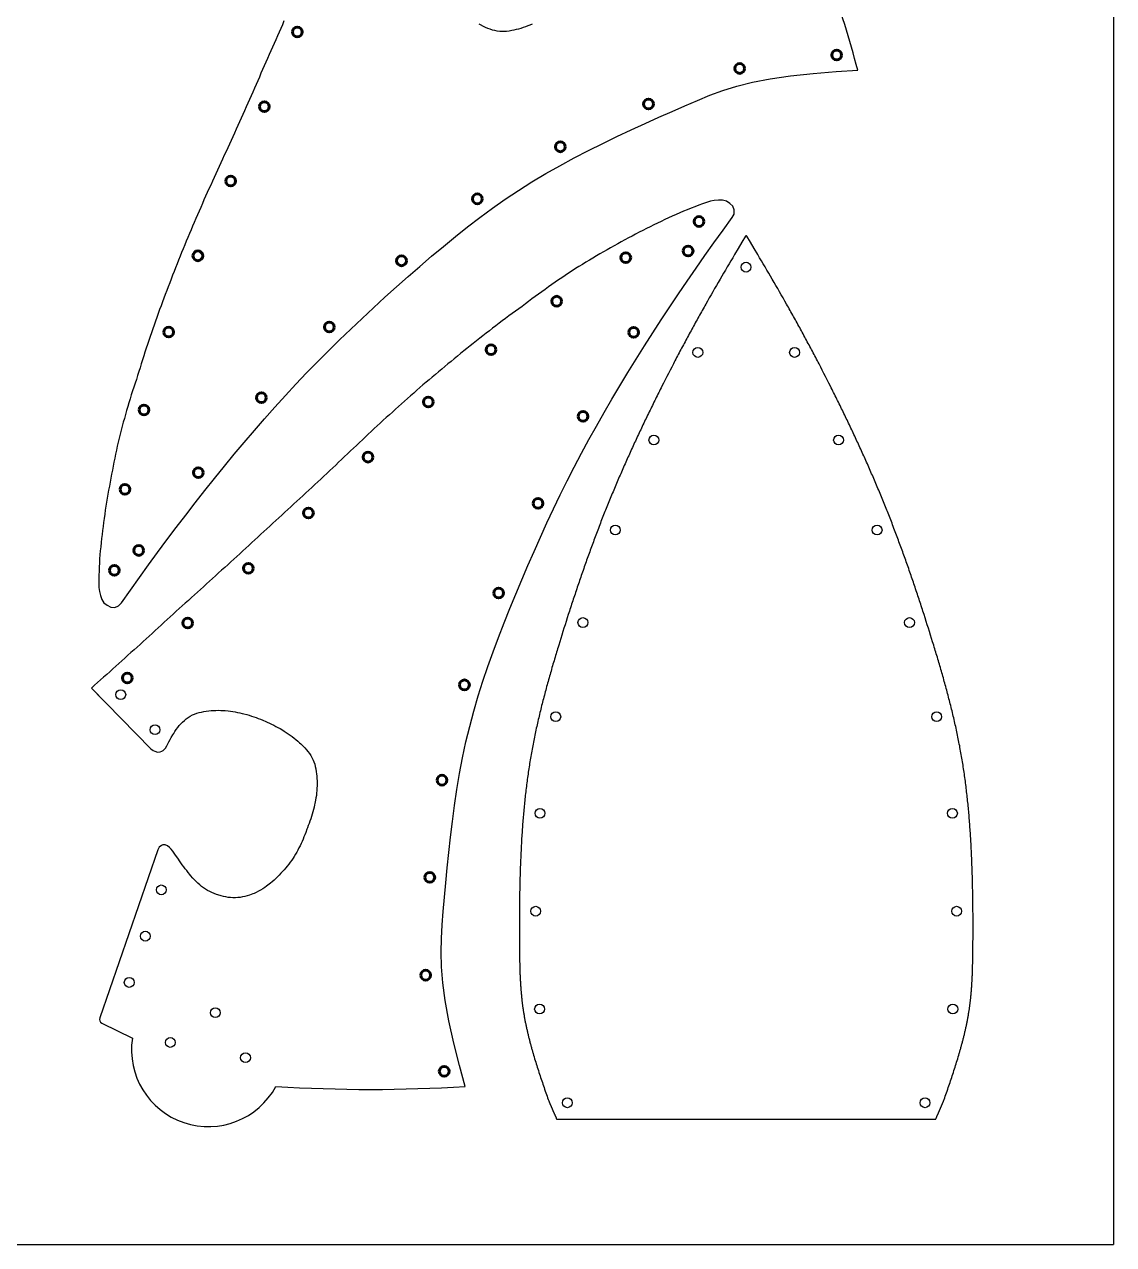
# Model space of a CAD drawing. Header units: millimetres. Extents: x -13 to 1300, y 0 to 900.
# Drawn here: x 966.6 to 1300, y 0 to 373.5 of the extents above; entities that cross this region are included whole.
import ezdxf

# ---------------------------------------------------------------- set-up
doc = ezdxf.new("R2010")
doc.units = ezdxf.units.MM
doc.header["$MEASUREMENT"] = 0
doc.layers.add('Asphalt line', color=7, linetype='Continuous', lineweight=60)

# ---------------------------------------------------------------- blocks, each defined once
blk = doc.blocks.new('*U132')
at = {"layer": 'Asphalt line'}
blk.add_circle((0, 0), 1.5, dxfattribs=at)
blk = doc.blocks.new('*U134')
at = {"color": 0, "linetype": 'ByBlock', "lineweight": -2, "transparency": 16777216}
for p, rotation in [((18152.59, 16266.89), 125.0890754685372), ((18169.27, 16241.97), 122.4878010104123), ((18184.74, 16216.27), 119.3926457649304), ((18198.52, 16189.62), 115.3225944649334), ((18210.6, 16162.17), 112.3515465901946), ((18221.05, 16134.06), 107.4632557853854), ((18227.95, 16104.89), 99.52896095275729), ((18231.66, 16075.12), 95.27111535672375), ((18232.93, 16045.19), 85.59557755168287), ((18227.25, 16015.77), 75.27021403216519)]:
    blk.add_blockref('*U132', p, dxfattribs=dict(at, rotation=rotation))
blk = doc.blocks.new('*U135')
at = {"layer": 'Asphalt line'}
blk.add_circle((0, 0), 1.5, dxfattribs=at)
blk = doc.blocks.new('*U136')
at = {"color": 0, "linetype": 'ByBlock', "lineweight": -2, "transparency": 16777216}
for p, rotation in [((18152.59, 16266.89), 125.0890754685372), ((18169.27, 16241.97), 122.4878010104123), ((18184.74, 16216.27), 119.3926457649304), ((18198.52, 16189.62), 115.3225944649334), ((18210.6, 16162.17), 112.3515465901946), ((18221.05, 16134.06), 107.4632557853854), ((18227.95, 16104.89), 99.52896095275729), ((18231.66, 16075.12), 95.27111535672375), ((18232.93, 16045.19), 85.59557755168287), ((18227.25, 16015.77), 75.27021403216519)]:
    blk.add_blockref('*U135', p, dxfattribs=dict(at, rotation=rotation))
blk = doc.blocks.new('*U137')
at = {"layer": 'Asphalt line'}
blk.add_circle((10.01, -0.04), 1.5, dxfattribs=at)
blk = doc.blocks.new('*U138')
at = {"color": 0, "linetype": 'ByBlock', "lineweight": -2, "transparency": 16777216}
for p, rotation in [((18034.35, 16271.62), 25.65217659038145), ((18012.34, 16259.78), 30.74563605227971), ((17991.77, 16245.59), 36.53078466352862), ((17971.98, 16230.33), 39.4520793077395), ((17953.04, 16214.01), 41.98599230359968), ((17934.78, 16196.94), 43.37548425488295), ((17916.44, 16179.95), 42.52346272460711), ((17898.01, 16163.06), 42.27126068787618), ((17879.49, 16146.26), 42.45308691379032), ((17860.94, 16129.51), 42.04676851832901)]:
    blk.add_blockref('*U137', p, dxfattribs=dict(at, rotation=rotation))
blk = doc.blocks.new('*U139')
at = {"layer": 'Asphalt line'}
blk.add_circle((10.01, -0.04), 1.5, dxfattribs=at)
blk = doc.blocks.new('*U140')
at = {"color": 0, "linetype": 'ByBlock', "lineweight": -2, "transparency": 16777216}
for p, rotation in [((18034.35, 16271.62), 25.65217659038145), ((18012.34, 16259.78), 30.74563605227971), ((17991.77, 16245.59), 36.53078466352862), ((17971.98, 16230.33), 39.4520793077395), ((17953.04, 16214.01), 41.98599230359968), ((17934.78, 16196.94), 43.37548425488295), ((17916.44, 16179.95), 42.52346272460711), ((17898.01, 16163.06), 42.27126068787618), ((17879.49, 16146.26), 42.45308691379032), ((17860.94, 16129.51), 42.04676851832901)]:
    blk.add_blockref('*U139', p, dxfattribs=dict(at, rotation=rotation))

msp = doc.modelspace()

# ---------------------------------------------------------------- linework, layer by layer
for p, q in [((1300, 900), (1300, 0)), ((987.17, 170.38), (990.67, 166.8)), ((1129.53, 38.41), (1135.03, 38.41)), ((0, 0), (1300, 0))]:
    msp.add_line(p, q)
for points in [[(1046.08, 374.59), (1045.58, 373.44), (1045.08, 372.3), (1044.57, 371.15), (1044.07, 370.01), (1043.57, 368.87), (1043.06, 367.72), (1042.56, 366.58), (1042.06, 365.43), (1041.55, 364.29), (1041.05, 363.15), (1040.55, 362), (1040.04, 360.86), (1039.54, 359.71), (1039.04, 358.57), (1038.54, 357.43), (1038.03, 356.28), (1037.53, 355.14), (1037.03, 353.99), (1036.53, 352.85), (1036.02, 351.7), (1035.52, 350.56), (1035.01, 349.42), (1034.51, 348.27), (1034, 347.13), (1033.5, 345.99), (1032.99, 344.85), (1032.48, 343.71), (1031.97, 342.56), (1031.45, 341.43), (1030.94, 340.29), (1030.42, 339.15), (1029.9, 338.01), (1029.39, 336.87), (1028.87, 335.74), (1028.34, 334.6), (1027.82, 333.47), (1027.3, 332.33), (1026.78, 331.19), (1026.26, 330.06), (1025.73, 328.92), (1025.21, 327.79), (1024.69, 326.65), (1024.17, 325.52), (1023.65, 324.38), (1023.13, 323.24), (1022.62, 322.1), (1022.11, 320.96), (1021.6, 319.82), (1021.1, 318.67), (1020.6, 317.53), (1020.1, 316.38), (1019.61, 315.23), (1019.11, 314.09), (1018.62, 312.94), (1018.13, 311.79), (1017.64, 310.64), (1017.15, 309.49), (1016.67, 308.34), (1016.18, 307.18), (1015.7, 306.03), (1015.22, 304.88), (1014.75, 303.72), (1014.28, 302.56), (1013.82, 301.4), (1013.36, 300.24), (1012.9, 299.07), (1012.45, 297.91), (1012, 296.74), (1011.55, 295.58), (1011.1, 294.41), (1010.65, 293.24), (1010.21, 292.08), (1009.76, 290.91), (1009.32, 289.74), (1008.89, 288.57), (1008.46, 287.39), (1008.03, 286.22), (1007.61, 285.04), (1007.19, 283.86), (1006.77, 282.69), (1006.36, 281.51), (1005.95, 280.33), (1005.54, 279.14), (1005.13, 277.96), (1004.72, 276.78), (1004.32, 275.6), (1003.92, 274.41), (1003.53, 273.23), (1003.14, 272.04), (1002.77, 270.85), (1002.4, 269.65), (1002.04, 268.46), (1001.67, 267.26), (1001.29, 266.07), (1000.9, 264.88), (1000.5, 263.7), (1000.11, 262.51), (999.73, 261.32), (999.35, 260.13), (998.98, 258.94), (998.62, 257.74), (998.27, 256.54), (997.92, 255.34), (997.58, 254.14), (997.24, 252.93), (996.9, 251.73), (996.57, 250.52), (996.25, 249.32), (995.94, 248.11), (995.63, 246.89), (995.34, 245.68), (995.06, 244.46), (994.79, 243.24), (994.53, 242.02), (994.27, 240.8), (994.02, 239.57), (993.78, 238.34), (993.55, 237.12), (993.32, 235.89), (993.09, 234.66), (992.86, 233.43), (992.64, 232.2), (992.41, 230.97), (992.19, 229.74), (991.98, 228.51), (991.77, 227.28), (991.57, 226.04), (991.38, 224.81), (991.21, 223.57), (991.04, 222.33), (990.88, 221.09), (990.71, 219.85), (990.56, 218.61), (990.4, 217.37), (990.26, 216.13), (990.11, 214.89), (989.98, 213.64), (989.86, 212.4), (989.76, 211.16), (989.66, 209.91), (989.58, 208.67), (989.52, 207.42), (989.47, 206.17), (989.43, 204.92), (989.41, 203.67), (989.4, 202.41), (989.43, 201.16), (989.58, 199.92), (989.88, 198.72), (990.29, 197.51), (990.94, 196.46), (991.94, 195.72), (993.07, 195.13), (994.29, 195.08), (995.48, 195.54), (996.32, 196.44), (999.06, 200.33), (1001.82, 204.21), (1004.6, 208.08), (1007.41, 211.92), (1010.24, 215.75), (1013.11, 219.55), (1016, 223.34), (1018.92, 227.1), (1021.86, 230.84), (1024.83, 234.56), (1027.84, 238.26), (1030.87, 241.93), (1033.93, 245.59), (1037.02, 249.21), (1040.14, 252.8), (1043.3, 256.37), (1046.5, 259.9), (1049.73, 263.39), (1053.01, 266.84), (1056.33, 270.25), (1059.69, 273.62), (1063.08, 276.96), (1066.52, 280.27), (1069.98, 283.54), (1073.47, 286.79), (1076.99, 290), (1080.54, 293.18), (1084.1, 296.34), (1087.67, 299.46), (1091.27, 302.55), (1094.88, 305.6), (1098.54, 308.6), (1102.24, 311.56), (1106.01, 314.45), (1109.86, 317.28), (1113.79, 320.05), (1117.83, 322.73), (1121.97, 325.33), (1126.21, 327.86), (1130.51, 330.29), (1134.87, 332.65), (1139.25, 334.93), (1143.63, 337.13), (1148, 339.24), (1152.33, 341.28), (1156.6, 343.24), (1160.78, 345.12), (1164.86, 346.92), (1168.82, 348.64), (1172.65, 350.29), (1176.46, 351.85), (1180.43, 353.3), (1184.72, 354.64), (1189.48, 355.85), (1194.89, 356.91), (1201.09, 357.82), (1208.04, 358.56), (1215.14, 359.14), (1221.71, 359.57, 0.031706), (1203.02, 414.41)], [(1043.62, 48.43, 0.031706), (1101.55, 48.43), (1099.84, 54.79), (1098.1, 61.69), (1096.56, 68.51), (1095.42, 74.68), (1094.68, 80.14), (1094.29, 85.03), (1094.18, 89.52), (1094.27, 93.75), (1094.51, 97.87), (1094.84, 102.02), (1095.2, 106.32), (1095.58, 110.76), (1096.01, 115.33), (1096.49, 120), (1097.02, 124.76), (1097.62, 129.57), (1098.28, 134.43), (1099.02, 139.31), (1099.85, 144.2), (1100.77, 149.06), (1101.79, 153.88), (1102.92, 158.64), (1104.16, 163.33), (1105.5, 167.95), (1106.95, 172.5), (1108.47, 177), (1110.07, 181.46), (1111.74, 185.89), (1113.46, 190.3), (1115.22, 194.69), (1117.02, 199.09), (1118.86, 203.47), (1120.73, 207.85), (1122.64, 212.22), (1124.58, 216.57), (1126.57, 220.91), (1128.59, 225.22), (1130.65, 229.51), (1132.76, 233.78), (1134.92, 238.02), (1137.13, 242.24), (1139.39, 246.43), (1141.7, 250.59), (1144.05, 254.73), (1146.45, 258.85), (1148.88, 262.94), (1151.35, 267.02), (1153.85, 271.07), (1156.38, 275.1), (1158.95, 279.12), (1161.54, 283.11), (1164.16, 287.09), (1166.81, 291.05), (1169.49, 294.98), (1172.19, 298.9), (1174.93, 302.8), (1177.69, 306.68), (1180.47, 310.54), (1183.27, 314.39), (1183.86, 315.48), (1183.9, 316.75), (1183.47, 317.89), (1182.55, 318.77), (1181.51, 319.48), (1180.31, 319.75), (1179.04, 319.75), (1177.8, 319.65), (1176.58, 319.39), (1175.39, 319.01), (1174.2, 318.6), (1173.02, 318.17), (1171.85, 317.73), (1170.68, 317.28), (1169.53, 316.82), (1168.37, 316.35), (1167.22, 315.86), (1166.08, 315.35), (1164.94, 314.84), (1163.81, 314.31), (1162.68, 313.78), (1161.55, 313.24), (1160.42, 312.69), (1159.3, 312.15), (1158.18, 311.59), (1157.06, 311.04), (1155.94, 310.48), (1154.83, 309.91), (1153.72, 309.34), (1152.62, 308.75), (1151.52, 308.16), (1150.42, 307.56), (1149.33, 306.95), (1148.23, 306.34), (1147.14, 305.73), (1146.05, 305.12), (1144.96, 304.51), (1143.88, 303.9), (1142.79, 303.28), (1141.71, 302.65), (1140.63, 302.02), (1139.55, 301.39), (1138.48, 300.75), (1137.41, 300.09), (1136.35, 299.44), (1135.29, 298.77), (1134.24, 298.09), (1133.2, 297.4), (1132.16, 296.71), (1131.12, 296.01), (1130.09, 295.3), (1129.06, 294.59), (1128.04, 293.88), (1127.01, 293.16), (1125.99, 292.44), (1124.97, 291.71), (1123.96, 290.98), (1122.95, 290.24), (1121.95, 289.49), (1120.96, 288.74), (1119.96, 287.98), (1118.96, 287.23), (1117.96, 286.49), (1116.95, 285.75), (1115.93, 285.02), (1114.92, 284.29), (1113.91, 283.55), (1112.91, 282.8), (1111.92, 282.05), (1110.92, 281.29), (1109.93, 280.52), (1108.95, 279.76), (1107.96, 278.99), (1106.97, 278.22), (1105.99, 277.45), (1105.01, 276.68), (1104.02, 275.91), (1103.04, 275.13), (1102.07, 274.35), (1101.09, 273.57), (1100.12, 272.78), (1099.15, 271.99), (1098.19, 271.2), (1097.23, 270.4), (1096.26, 269.6), (1095.3, 268.8), (1094.35, 268), (1093.39, 267.2), (1092.43, 266.4), (1091.47, 265.59), (1090.52, 264.78), (1089.56, 263.98), (1088.62, 263.16), (1087.67, 262.35), (1086.73, 261.53), (1085.79, 260.7), (1084.85, 259.87), (1083.92, 259.04), (1082.99, 258.21), (1082.05, 257.38), (1081.12, 256.54), (1080.19, 255.71), (1079.26, 254.87), (1078.34, 254.03), (1077.41, 253.2), (1076.48, 252.35), (1075.56, 251.51), (1074.64, 250.67), (1073.72, 249.82), (1072.81, 248.97), (1071.9, 248.11), (1070.99, 247.26), (1070.08, 246.4), (1069.17, 245.54), (1068.26, 244.68), (1067.35, 243.82), (1066.45, 242.96), (1065.54, 242.1), (1064.64, 241.24), (1063.73, 240.38), (1062.82, 239.52), (1061.92, 238.66), (1061.01, 237.8), (1060.1, 236.94), (1059.19, 236.08), (1058.28, 235.23), (1057.37, 234.37), (1056.45, 233.52), (1055.54, 232.67), (1054.62, 231.82), (1053.71, 230.97), (1052.79, 230.12), (1051.87, 229.27), (1050.95, 228.42), (1050.03, 227.58), (1049.11, 226.73), (1048.19, 225.89), (1047.27, 225.04), (1046.35, 224.2), (1045.43, 223.35), (1044.51, 222.51), (1043.58, 221.66), (1042.66, 220.82), (1041.74, 219.97), (1040.82, 219.13), (1039.9, 218.28), (1038.98, 217.44), (1038.06, 216.59), (1037.14, 215.75), (1036.22, 214.9), (1035.3, 214.06), (1034.38, 213.21), (1033.46, 212.36), (1032.54, 211.52), (1031.62, 210.68), (1030.69, 209.83), (1029.77, 208.99), (1028.85, 208.14), (1027.93, 207.3), (1027, 206.46), (1026.08, 205.61), (1025.16, 204.77), (1024.23, 203.93), (1023.31, 203.09), (1022.38, 202.25), (1021.46, 201.41), (1020.53, 200.57), (1019.6, 199.74), (1018.67, 198.9), (1017.75, 198.06), (1016.82, 197.22), (1015.89, 196.38), (1014.97, 195.55), (1014.04, 194.71), (1013.11, 193.87), (1012.19, 193.03), (1011.26, 192.19), (1010.34, 191.35), (1009.41, 190.51), (1008.49, 189.66), (1007.57, 188.82), (1006.64, 187.98), (1005.72, 187.13), (1004.8, 186.29), (1003.88, 185.45), (1002.95, 184.6), (1002.03, 183.76), (1001.11, 182.92), (1000.18, 182.08), (999.26, 181.24), (998.33, 180.4), (997.41, 179.56), (996.48, 178.72), (995.55, 177.88), (994.62, 177.05), (993.69, 176.22), (992.76, 175.38), (991.82, 174.55), (990.89, 173.72), (989.96, 172.89), (989.03, 172.05), (988.1, 171.22), (987.17, 170.38), (1005.32, 151.8), (1006.04, 151.26), (1006.56, 151.01), (1007.41, 150.8), (1008.22, 150.85), (1008.72, 151.01), (1009.15, 151.26), (1009.8, 151.99), (1010.23, 152.73), (1010.53, 153.3), (1010.88, 153.95), (1011.23, 154.6), (1011.58, 155.24), (1012.03, 156.01), (1012.32, 156.5), (1012.72, 157.12), (1013.13, 157.73), (1013.57, 158.32), (1014.04, 158.9), (1014.37, 159.28), (1015.05, 159.98), (1015.61, 160.48), (1016.18, 160.95), (1016.79, 161.38), (1017.42, 161.76), (1018.13, 162.13), (1018.74, 162.4), (1019.44, 162.65), (1020.14, 162.86), (1020.86, 163.03), (1021.59, 163.18), (1022.25, 163.28), (1023.06, 163.39), (1023.8, 163.46), (1024.53, 163.52), (1025.27, 163.55), (1026.01, 163.56), (1026.74, 163.55), (1027.48, 163.52), (1028.12, 163.48), (1028.95, 163.4), (1029.68, 163.31), (1030.41, 163.2), (1031.14, 163.08), (1031.86, 162.94), (1032.58, 162.79), (1033.3, 162.62), (1033.79, 162.49), (1034.73, 162.24), (1035.44, 162.03), (1036.14, 161.81), (1036.84, 161.58), (1037.54, 161.34), (1038.23, 161.09), (1038.92, 160.82), (1039.6, 160.54), (1040.57, 160.13), (1040.95, 159.96), (1041.62, 159.65), (1042.29, 159.33), (1042.95, 159), (1043.6, 158.66), (1044.25, 158.31), (1044.89, 157.95), (1045.71, 157.46), (1046.15, 157.18), (1046.77, 156.79), (1047.38, 156.37), (1047.98, 155.95), (1048.57, 155.51), (1049.15, 155.06), (1049.73, 154.6), (1050.29, 154.12), (1050.85, 153.63), (1051.21, 153.31), (1051.94, 152.6), (1052.46, 152.06), (1052.96, 151.51), (1053.43, 150.94), (1053.88, 150.34), (1054.28, 149.73), (1054.65, 149.09), (1055.02, 148.34), (1055.25, 147.76), (1055.48, 147.06), (1055.67, 146.35), (1055.82, 145.62), (1055.96, 144.75), (1056.04, 144.15), (1056.12, 143.41), (1056.17, 142.67), (1056.21, 141.93), (1056.22, 141.19), (1056.21, 140.45), (1056.18, 139.71), (1056.14, 138.97), (1056.07, 138.23), (1055.99, 137.5), (1055.88, 136.77), (1055.76, 136.04), (1055.57, 135.04), (1055.47, 134.59), (1055.3, 133.88), (1055.12, 133.16), (1054.92, 132.45), (1054.72, 131.75), (1054.5, 131.05), (1054.27, 130.35), (1054.03, 129.65), (1053.78, 128.95), (1053.53, 128.26), (1053.27, 127.56), (1053.12, 127.17), (1052.75, 126.18), (1052.47, 125.49), (1052.2, 124.8), (1051.91, 124.12), (1051.62, 123.44), (1051.32, 122.76), (1051.01, 122.09), (1050.68, 121.43), (1050.35, 120.78), (1050, 120.13), (1049.63, 119.49), (1049.25, 118.86), (1048.93, 118.35), (1048.44, 117.64), (1048.01, 117.04), (1047.56, 116.46), (1047.1, 115.88), (1046.63, 115.32), (1046.14, 114.76), (1045.65, 114.21), (1045.14, 113.67), (1044.63, 113.14), (1043.91, 112.42), (1043.58, 112.1), (1043.04, 111.59), (1042.5, 111.09), (1041.94, 110.61), (1041.19, 110.01), (1040.78, 109.7), (1040.18, 109.28), (1039.56, 108.88), (1038.92, 108.51), (1038.27, 108.15), (1037.61, 107.83), (1036.93, 107.52), (1036.54, 107.36), (1035.54, 107), (1034.84, 106.77), (1034.12, 106.58), (1033.39, 106.43), (1032.67, 106.31), (1031.93, 106.23), (1031.25, 106.19), (1030.46, 106.19), (1029.72, 106.23), (1028.99, 106.31), (1028.26, 106.43), (1027.53, 106.58), (1026.81, 106.77), (1025.88, 107.05), (1025.4, 107.21), (1024.7, 107.48), (1024.02, 107.77), (1023.36, 108.09), (1022.71, 108.44), (1022.08, 108.82), (1021.75, 109.03), (1020.88, 109.66), (1020.31, 110.13), (1019.75, 110.62), (1019.22, 111.13), (1018.7, 111.66), (1018.2, 112.2), (1017.52, 112.98), (1017.22, 113.32), (1016.75, 113.9), (1016.3, 114.48), (1015.85, 115.07), (1015.41, 115.66), (1014.97, 116.26), (1014.55, 116.86), (1014.13, 117.46), (1013.78, 117.97), (1013.32, 118.66), (1012.91, 119.26), (1012.48, 119.85), (1012.03, 120.44), (1011.51, 121.07), (1011.01, 121.59), (1010.42, 122.06), (1009.69, 122.35), (1009.02, 122.35), (1008.56, 122.21), (1007.87, 121.64), (1007.49, 120.89), (989.68, 69.4, 0.377866), (990.35, 67.78), (999.68, 63.17, 0.840766), (1043.62, 48.43)], [(1187.77, 308.73, 0.471642), (1187.33, 308.73), (1186.21, 306.84), (1185.1, 304.96), (1183.98, 303.07), (1183.43, 302.13), (1182.87, 301.18), (1182.32, 300.24), (1181.76, 299.29), (1181.21, 298.35), (1180.65, 297.4), (1180.1, 296.46), (1179.55, 295.51), (1179, 294.56), (1178.45, 293.61), (1177.9, 292.66), (1177.35, 291.71), (1176.81, 290.76), (1176.26, 289.81), (1175.72, 288.86), (1175.18, 287.91), (1174.91, 287.43), (1174.64, 286.95), (1174.37, 286.48), (1174.1, 286), (1173.84, 285.52), (1173.57, 285.04), (1173.3, 284.57), (1173.04, 284.09), (1172.77, 283.61), (1172.5, 283.13), (1172.24, 282.65), (1171.97, 282.17), (1171.71, 281.69), (1171.45, 281.21), (1171.18, 280.73), (1170.92, 280.25), (1170.66, 279.77), (1170.4, 279.29), (1170.13, 278.81), (1169.87, 278.32), (1169.61, 277.84), (1169.35, 277.36), (1169.09, 276.88), (1168.84, 276.39), (1168.58, 275.91), (1168.32, 275.43), (1168.06, 274.94), (1167.8, 274.46), (1167.55, 273.98), (1167.29, 273.49), (1167.04, 273.01), (1166.78, 272.52), (1166.53, 272.04), (1166.27, 271.55), (1166.02, 271.07), (1165.76, 270.58), (1165.51, 270.1), (1165.26, 269.61), (1164.75, 268.64), (1164.25, 267.66), (1163.75, 266.69), (1163.25, 265.71), (1162.75, 264.74), (1162.26, 263.76), (1161.76, 262.78), (1161.51, 262.29), (1161.27, 261.8), (1161.02, 261.31), (1160.78, 260.82), (1160.53, 260.33), (1160.29, 259.84), (1160.04, 259.35), (1159.8, 258.86), (1159.56, 258.37), (1159.31, 257.87), (1159.07, 257.38), (1158.83, 256.89), (1158.59, 256.4), (1158.35, 255.91), (1158.11, 255.41), (1157.87, 254.92), (1157.63, 254.43), (1157.39, 253.93), (1157.15, 253.44), (1156.91, 252.95), (1156.67, 252.45), (1156.44, 251.96), (1156.2, 251.46), (1155.96, 250.97), (1155.73, 250.47), (1155.49, 249.98), (1155.26, 249.48), (1155.03, 248.99), (1154.79, 248.49), (1154.56, 247.99), (1154.33, 247.5), (1154.1, 247), (1153.87, 246.5), (1153.64, 246.01), (1153.41, 245.51), (1153.18, 245.01), (1152.95, 244.51), (1152.72, 244.02), (1152.49, 243.52), (1152.26, 243.02), (1152.04, 242.52), (1151.81, 242.02), (1151.59, 241.52), (1151.36, 241.02), (1151.14, 240.52), (1150.91, 240.02), (1150.69, 239.52), (1150.47, 239.02), (1150.25, 238.52), (1150.03, 238.02), (1149.81, 237.51), (1149.59, 237.01), (1149.37, 236.51), (1149.15, 236.01), (1148.93, 235.51), (1148.71, 235), (1148.5, 234.5), (1148.28, 234), (1148.07, 233.49), (1147.85, 232.99), (1147.64, 232.48), (1147.43, 231.98), (1147.21, 231.47), (1147, 230.97), (1146.79, 230.46), (1146.58, 229.96), (1146.37, 229.45), (1146.16, 228.95), (1145.95, 228.44), (1145.75, 227.93), (1145.54, 227.42), (1145.33, 226.92), (1145.13, 226.41), (1144.92, 225.9), (1144.72, 225.39), (1144.52, 224.88), (1144.31, 224.38), (1144.11, 223.87), (1143.91, 223.36), (1143.71, 222.85), (1143.51, 222.34), (1143.31, 221.83), (1143.11, 221.32), (1142.91, 220.81), (1142.72, 220.3), (1142.52, 219.79), (1142.32, 219.27), (1142.13, 218.76), (1141.93, 218.25), (1141.74, 217.74), (1141.55, 217.23), (1141.36, 216.71), (1141.16, 216.2), (1140.97, 215.69), (1140.78, 215.17), (1140.59, 214.66), (1140.4, 214.15), (1140.21, 213.63), (1140.02, 213.12), (1139.84, 212.6), (1139.65, 212.09), (1139.46, 211.57), (1139.28, 211.06), (1139.09, 210.54), (1138.91, 210.03), (1138.72, 209.51), (1138.54, 208.99), (1138.36, 208.48), (1138.17, 207.96), (1137.99, 207.44), (1137.81, 206.93), (1137.63, 206.41), (1137.45, 205.89), (1137.27, 205.38), (1137.09, 204.86), (1136.91, 204.34), (1136.74, 203.82), (1136.56, 203.3), (1136.38, 202.78), (1136.2, 202.26), (1136.03, 201.75), (1135.85, 201.23), (1135.68, 200.71), (1135.5, 200.19), (1135.33, 199.67), (1135.16, 199.15), (1134.98, 198.63), (1134.81, 198.11), (1134.64, 197.59), (1134.47, 197.07), (1134.3, 196.54), (1134.12, 196.02), (1133.95, 195.5), (1133.78, 194.98), (1133.62, 194.46), (1133.45, 193.94), (1133.11, 192.89), (1132.78, 191.85), (1132.44, 190.8), (1132.11, 189.76), (1131.78, 188.71), (1131.45, 187.66), (1131.13, 186.62), (1130.8, 185.57), (1130.48, 184.52), (1130.16, 183.47), (1130, 182.94), (1129.84, 182.42), (1129.68, 181.89), (1129.52, 181.37), (1129.36, 180.84), (1129.2, 180.32), (1129.04, 179.79), (1128.89, 179.26), (1128.73, 178.74), (1128.58, 178.21), (1128.42, 177.68), (1128.27, 177.16), (1128.11, 176.63), (1127.96, 176.1), (1127.81, 175.58), (1127.66, 175.05), (1127.51, 174.52), (1127.36, 173.99), (1127.21, 173.46), (1127.06, 172.94), (1126.91, 172.41), (1126.77, 171.88), (1126.62, 171.35), (1126.48, 170.82), (1126.33, 170.29), (1126.19, 169.76), (1126.05, 169.23), (1125.91, 168.7), (1125.77, 168.17), (1125.63, 167.64), (1125.49, 167.11), (1125.35, 166.58), (1125.22, 166.05), (1125.08, 165.52), (1124.95, 164.99), (1124.81, 164.46), (1124.68, 163.92), (1124.55, 163.39), (1124.42, 162.86), (1124.3, 162.33), (1124.17, 161.79), (1124.04, 161.26), (1123.92, 160.73), (1123.8, 160.19), (1123.67, 159.66), (1123.55, 159.12), (1123.43, 158.59), (1123.32, 158.05), (1123.2, 157.52), (1123.08, 156.98), (1122.97, 156.45), (1122.86, 155.91), (1122.75, 155.38), (1122.64, 154.84), (1122.53, 154.3), (1122.42, 153.77), (1122.32, 153.23), (1122.21, 152.69), (1122.11, 152.15), (1122.01, 151.62), (1121.91, 151.08), (1121.81, 150.54), (1121.72, 150), (1121.62, 149.46), (1121.53, 148.92), (1121.44, 148.38), (1121.35, 147.84), (1121.26, 147.3), (1121.18, 146.76), (1121.09, 146.22), (1121.01, 145.68), (1120.93, 145.14), (1120.85, 144.59), (1120.77, 144.05), (1120.69, 143.51), (1120.62, 142.97), (1120.54, 142.42), (1120.47, 141.88), (1120.4, 141.34), (1120.33, 140.79), (1120.26, 140.25), (1120.2, 139.71), (1120.13, 139.16), (1120.07, 138.62), (1120, 138.07), (1119.94, 137.53), (1119.88, 136.98), (1119.82, 136.44), (1119.77, 135.89), (1119.71, 135.35), (1119.66, 134.8), (1119.6, 134.26), (1119.55, 133.71), (1119.5, 133.16), (1119.45, 132.62), (1119.4, 132.07), (1119.35, 131.53), (1119.31, 130.98), (1119.26, 130.43), (1119.22, 129.89), (1119.17, 129.34), (1119.13, 128.79), (1119.09, 128.24), (1119.05, 127.7), (1119.01, 127.15), (1118.97, 126.6), (1118.94, 126.05), (1118.9, 125.51), (1118.87, 124.96), (1118.83, 124.41), (1118.8, 123.86), (1118.77, 123.32), (1118.74, 122.77), (1118.71, 122.22), (1118.68, 121.67), (1118.65, 121.12), (1118.63, 120.57), (1118.6, 120.03), (1118.57, 119.48), (1118.55, 118.93), (1118.53, 118.38), (1118.5, 117.83), (1118.48, 117.29), (1118.46, 116.74), (1118.44, 116.19), (1118.42, 115.64), (1118.4, 115.09), (1118.38, 114.55), (1118.36, 114), (1118.35, 113.45), (1118.33, 112.9), (1118.32, 112.35), (1118.3, 111.81), (1118.29, 111.26), (1118.27, 110.71), (1118.26, 110.16), (1118.25, 109.61), (1118.24, 109.07), (1118.22, 108.52), (1118.21, 107.97), (1118.2, 107.42), (1118.2, 106.88), (1118.19, 106.33), (1118.18, 105.78), (1118.17, 105.23), (1118.16, 104.69), (1118.16, 104.14), (1118.15, 103.59), (1118.15, 103.04), (1118.14, 102.5), (1118.14, 101.95), (1118.13, 101.4), (1118.13, 100.85), (1118.13, 100.31), (1118.12, 99.76), (1118.12, 99.21), (1118.12, 98.66), (1118.12, 98.12), (1118.12, 97.02), (1118.12, 95.92), (1118.13, 94.83), (1118.13, 93.73), (1118.14, 92.63), (1118.15, 91.54), (1118.16, 90.44), (1118.16, 89.89), (1118.17, 89.34), (1118.17, 88.79), (1118.18, 88.24), (1118.19, 87.69), (1118.2, 87.14), (1118.21, 86.6), (1118.22, 86.05), (1118.24, 85.5), (1118.25, 84.95), (1118.27, 84.4), (1118.28, 83.85), (1118.3, 83.3), (1118.32, 82.75), (1118.33, 82.48), (1118.35, 82.21), (1118.36, 81.93), (1118.37, 81.66), (1118.38, 81.38), (1118.4, 81.11), (1118.41, 80.84), (1118.43, 80.56), (1118.44, 80.29), (1118.46, 80.01), (1118.48, 79.74), (1118.49, 79.47), (1118.51, 79.19), (1118.53, 78.92), (1118.55, 78.65), (1118.57, 78.37), (1118.59, 78.1), (1118.61, 77.83), (1118.63, 77.56), (1118.66, 77.28), (1118.68, 77.01), (1118.7, 76.74), (1118.73, 76.46), (1118.76, 76.19), (1118.78, 75.92), (1118.81, 75.65), (1118.84, 75.37), (1118.87, 75.1), (1118.9, 74.83), (1118.93, 74.56), (1118.96, 74.29), (1118.99, 74.02), (1119.03, 73.74), (1119.06, 73.47), (1119.1, 73.2), (1119.13, 72.93), (1119.17, 72.66), (1119.21, 72.39), (1119.25, 72.12), (1119.29, 71.85), (1119.33, 71.58), (1119.37, 71.31), (1119.41, 71.04), (1119.46, 70.77), (1119.5, 70.5), (1119.55, 70.23), (1119.6, 69.96), (1119.64, 69.69), (1119.69, 69.42), (1119.74, 69.15), (1119.79, 68.88), (1119.84, 68.61), (1119.9, 68.34), (1119.95, 68.07), (1120, 67.8), (1120.06, 67.54), (1120.11, 67.27), (1120.17, 67), (1120.23, 66.73), (1120.29, 66.46), (1120.35, 66.2), (1120.4, 65.93), (1120.47, 65.66), (1120.53, 65.39), (1120.59, 65.13), (1120.65, 64.86), (1120.71, 64.59), (1120.78, 64.33), (1120.84, 64.06), (1120.91, 63.79), (1120.97, 63.53), (1121.04, 63.26), (1121.11, 62.99), (1121.18, 62.73), (1121.24, 62.46), (1121.31, 62.2), (1121.38, 61.93), (1121.45, 61.67), (1121.52, 61.4), (1121.6, 61.14), (1121.67, 60.87), (1121.74, 60.61), (1121.81, 60.34), (1121.89, 60.08), (1121.96, 59.81), (1122.04, 59.55), (1122.11, 59.29), (1122.19, 59.02), (1122.26, 58.76), (1122.34, 58.49), (1122.49, 57.97), (1122.65, 57.44), (1122.81, 56.92), (1122.97, 56.39), (1123.13, 55.87), (1123.29, 55.34), (1123.45, 54.82), (1123.62, 54.3), (1123.78, 53.77), (1123.95, 53.25), (1124.12, 52.73), (1124.29, 52.21), (1124.46, 51.69), (1124.63, 51.17), (1124.81, 50.65), (1124.98, 50.13), (1125.16, 49.61), (1125.33, 49.09), (1125.51, 48.58), (1125.69, 48.06), (1125.87, 47.54), (1126.05, 47.02), (1126.23, 46.51), (1126.41, 45.99), (1126.6, 45.47), (1126.78, 44.96), (1126.96, 44.44), (1127.06, 44.18), (1127.1, 44.06), (1127.13, 43.99), (1127.14, 43.96), (1127.14, 43.94), (1127.15, 43.93), (1127.15, 43.92), (1127.16, 43.91), (1127.16, 43.9), (1127.16, 43.89), (1127.17, 43.88), (1127.17, 43.86), (1127.18, 43.85), (1127.18, 43.84), (1127.19, 43.82), (1127.2, 43.81), (1127.2, 43.79), (1127.21, 43.77), (1127.22, 43.75), (1127.23, 43.73), (1127.23, 43.72), (1127.24, 43.7), (1127.24, 43.69), (1127.25, 43.68), (1127.25, 43.66), (1127.26, 43.65), (1127.27, 43.64), (1127.27, 43.62), (1127.28, 43.6), (1127.29, 43.59), (1127.29, 43.57), (1127.3, 43.55), (1127.31, 43.54), (1127.31, 43.52), (1127.32, 43.5), (1127.33, 43.48), (1127.34, 43.46), (1127.35, 43.44), (1127.36, 43.42), (1127.37, 43.4), (1127.38, 43.37), (1127.39, 43.35), (1127.4, 43.33), (1127.41, 43.3), (1127.42, 43.27), (1127.43, 43.25), (1127.44, 43.22), (1127.45, 43.19), (1127.47, 43.17), (1127.48, 43.14), (1127.49, 43.11), (1127.5, 43.07), (1127.52, 43.04), (1127.53, 43.01), (1127.55, 42.98), (1127.56, 42.94), (1127.58, 42.91), (1127.59, 42.87), (1127.61, 42.83), (1127.62, 42.8), (1127.64, 42.76), (1127.66, 42.72), (1127.68, 42.68), (1127.69, 42.64), (1127.71, 42.59), (1127.73, 42.55), (1127.75, 42.51), (1127.77, 42.46), (1127.79, 42.41), (1127.81, 42.37), (1127.83, 42.32), (1127.85, 42.27), (1127.87, 42.22), (1127.9, 42.17), (1127.92, 42.11), (1127.94, 42.06), (1127.97, 42), (1127.99, 41.95), (1128.02, 41.89), (1128.04, 41.83), (1128.07, 41.77), (1128.09, 41.71), (1128.12, 41.65), (1128.15, 41.59), (1128.18, 41.52), (1128.21, 41.46), (1128.23, 41.39), (1128.26, 41.32), (1128.29, 41.25), (1128.32, 41.18), (1128.36, 41.11), (1128.39, 41.04), (1128.42, 40.96), (1128.45, 40.89), (1128.49, 40.81), (1128.52, 40.73), (1128.56, 40.65), (1128.59, 40.57), (1128.63, 40.49), (1128.66, 40.4), (1128.7, 40.32), (1128.74, 40.23), (1128.78, 40.14), (1128.82, 40.05), (1128.86, 39.96), (1128.9, 39.87), (1128.94, 39.78), (1128.98, 39.68), (1129.02, 39.58), (1129.06, 39.48), (1129.11, 39.38), (1129.15, 39.28), (1129.2, 39.18), (1129.24, 39.07), (1129.29, 38.97), (1129.34, 38.86), (1129.38, 38.75), (1129.43, 38.64), (1129.48, 38.53), (1129.53, 38.41), (1245.57, 38.41), (1245.62, 38.53), (1245.67, 38.64), (1245.72, 38.75), (1245.76, 38.86), (1245.81, 38.97), (1245.86, 39.07), (1245.9, 39.18), (1245.95, 39.28), (1245.99, 39.38), (1246.04, 39.48), (1246.08, 39.58), (1246.12, 39.68), (1246.16, 39.78), (1246.2, 39.87), (1246.24, 39.96), (1246.28, 40.05), (1246.32, 40.14), (1246.36, 40.23), (1246.4, 40.32), (1246.44, 40.4), (1246.47, 40.49), (1246.51, 40.57), (1246.54, 40.65), (1246.58, 40.73), (1246.61, 40.81), (1246.65, 40.89), (1246.68, 40.96), (1246.71, 41.04), (1246.74, 41.11), (1246.78, 41.18), (1246.81, 41.25), (1246.84, 41.32), (1246.87, 41.39), (1246.89, 41.46), (1246.92, 41.52), (1246.95, 41.59), (1246.98, 41.65), (1247.01, 41.71), (1247.03, 41.77), (1247.06, 41.83), (1247.08, 41.89), (1247.11, 41.95), (1247.13, 42), (1247.16, 42.06), (1247.18, 42.11), (1247.2, 42.17), (1247.23, 42.22), (1247.25, 42.27), (1247.27, 42.32), (1247.29, 42.37), (1247.31, 42.41), (1247.33, 42.46), (1247.35, 42.51), (1247.37, 42.55), (1247.39, 42.59), (1247.41, 42.64), (1247.42, 42.68), (1247.44, 42.72), (1247.46, 42.76), (1247.48, 42.8), (1247.49, 42.83), (1247.51, 42.87), (1247.52, 42.91), (1247.54, 42.94), (1247.55, 42.98), (1247.57, 43.01), (1247.58, 43.04), (1247.6, 43.07), (1247.61, 43.11), (1247.62, 43.14), (1247.63, 43.17), (1247.65, 43.19), (1247.66, 43.22), (1247.67, 43.25), (1247.68, 43.27), (1247.69, 43.3), (1247.7, 43.33), (1247.71, 43.35), (1247.72, 43.37), (1247.73, 43.4), (1247.74, 43.42), (1247.75, 43.44), (1247.76, 43.46), (1247.77, 43.48), (1247.78, 43.5), (1247.79, 43.52), (1247.79, 43.54), (1247.8, 43.55), (1247.81, 43.57), (1247.81, 43.59), (1247.82, 43.6), (1247.83, 43.62), (1247.83, 43.64), (1247.84, 43.65), (1247.85, 43.66), (1247.85, 43.68), (1247.86, 43.69), (1247.86, 43.7), (1247.87, 43.72), (1247.87, 43.73), (1247.88, 43.75), (1247.89, 43.77), (1247.9, 43.79), (1247.9, 43.81), (1247.91, 43.82), (1247.92, 43.84), (1247.92, 43.85), (1247.93, 43.86), (1247.93, 43.88), (1247.94, 43.89), (1247.94, 43.9), (1247.94, 43.91), (1247.95, 43.92), (1247.95, 43.93), (1247.96, 43.94), (1247.96, 43.96), (1247.97, 43.99), (1248, 44.06), (1248.04, 44.18), (1248.14, 44.44), (1248.32, 44.96), (1248.5, 45.47), (1248.69, 45.99), (1248.87, 46.51), (1249.05, 47.02), (1249.23, 47.54), (1249.41, 48.06), (1249.59, 48.58), (1249.77, 49.09), (1249.94, 49.61), (1250.12, 50.13), (1250.29, 50.65), (1250.47, 51.17), (1250.64, 51.69), (1250.81, 52.21), (1250.98, 52.73), (1251.15, 53.25), (1251.32, 53.77), (1251.48, 54.3), (1251.65, 54.82), (1251.81, 55.34), (1251.97, 55.87), (1252.13, 56.39), (1252.29, 56.92), (1252.45, 57.44), (1252.61, 57.97), (1252.76, 58.49), (1252.84, 58.76), (1252.91, 59.02), (1252.99, 59.29), (1253.06, 59.55), (1253.14, 59.81), (1253.21, 60.08), (1253.29, 60.34), (1253.36, 60.61), (1253.43, 60.87), (1253.5, 61.14), (1253.58, 61.4), (1253.65, 61.67), (1253.72, 61.93), (1253.79, 62.2), (1253.86, 62.46), (1253.92, 62.73), (1253.99, 62.99), (1254.06, 63.26), (1254.13, 63.53), (1254.19, 63.79), (1254.26, 64.06), (1254.32, 64.33), (1254.39, 64.59), (1254.45, 64.86), (1254.51, 65.13), (1254.57, 65.39), (1254.63, 65.66), (1254.7, 65.93), (1254.75, 66.2), (1254.81, 66.46), (1254.87, 66.73), (1254.93, 67), (1254.99, 67.27), (1255.04, 67.54), (1255.1, 67.8), (1255.15, 68.07), (1255.2, 68.34), (1255.26, 68.61), (1255.31, 68.88), (1255.36, 69.15), (1255.41, 69.42), (1255.46, 69.69), (1255.5, 69.96), (1255.55, 70.23), (1255.6, 70.5), (1255.64, 70.77), (1255.69, 71.04), (1255.73, 71.31), (1255.77, 71.58), (1255.81, 71.85), (1255.85, 72.12), (1255.89, 72.39), (1255.93, 72.66), (1255.97, 72.93), (1256, 73.2), (1256.04, 73.47), (1256.07, 73.74), (1256.11, 74.02), (1256.14, 74.29), (1256.17, 74.56), (1256.2, 74.83), (1256.23, 75.1), (1256.26, 75.37), (1256.29, 75.65), (1256.32, 75.92), (1256.34, 76.19), (1256.37, 76.46), (1256.4, 76.74), (1256.42, 77.01), (1256.44, 77.28), (1256.47, 77.56), (1256.49, 77.83), (1256.51, 78.1), (1256.53, 78.37), (1256.55, 78.65), (1256.57, 78.92), (1256.59, 79.19), (1256.61, 79.47), (1256.62, 79.74), (1256.64, 80.01), (1256.66, 80.29), (1256.67, 80.56), (1256.69, 80.84), (1256.7, 81.11), (1256.72, 81.38), (1256.73, 81.66), (1256.74, 81.93), (1256.75, 82.21), (1256.77, 82.48), (1256.78, 82.75), (1256.8, 83.3), (1256.82, 83.85), (1256.83, 84.4), (1256.85, 84.95), (1256.86, 85.5), (1256.88, 86.05), (1256.89, 86.6), (1256.9, 87.14), (1256.91, 87.69), (1256.92, 88.24), (1256.93, 88.79), (1256.93, 89.34), (1256.94, 89.89), (1256.94, 90.44), (1256.95, 91.54), (1256.96, 92.63), (1256.97, 93.73), (1256.97, 94.83), (1256.98, 95.92), (1256.98, 97.02), (1256.98, 98.12), (1256.98, 98.66), (1256.98, 99.21), (1256.98, 99.76), (1256.97, 100.31), (1256.97, 100.85), (1256.97, 101.4), (1256.96, 101.95), (1256.96, 102.5), (1256.95, 103.04), (1256.95, 103.59), (1256.94, 104.14), (1256.94, 104.69), (1256.93, 105.23), (1256.92, 105.78), (1256.91, 106.33), (1256.9, 106.88), (1256.9, 107.42), (1256.89, 107.97), (1256.87, 108.52), (1256.86, 109.07), (1256.85, 109.61), (1256.84, 110.16), (1256.83, 110.71), (1256.81, 111.26), (1256.8, 111.81), (1256.78, 112.35), (1256.77, 112.9), (1256.75, 113.45), (1256.74, 114), (1256.72, 114.55), (1256.7, 115.09), (1256.68, 115.64), (1256.66, 116.19), (1256.64, 116.74), (1256.62, 117.29), (1256.6, 117.83), (1256.57, 118.38), (1256.55, 118.93), (1256.53, 119.48), (1256.5, 120.03), (1256.47, 120.57), (1256.45, 121.12), (1256.42, 121.67), (1256.39, 122.22), (1256.36, 122.77), (1256.33, 123.32), (1256.3, 123.86), (1256.27, 124.41), (1256.23, 124.96), (1256.2, 125.51), (1256.16, 126.05), (1256.13, 126.6), (1256.09, 127.15), (1256.05, 127.7), (1256.01, 128.24), (1255.97, 128.79), (1255.93, 129.34), (1255.88, 129.89), (1255.84, 130.43), (1255.79, 130.98), (1255.75, 131.53), (1255.7, 132.07), (1255.65, 132.62), (1255.6, 133.16), (1255.55, 133.71), (1255.5, 134.26), (1255.44, 134.8), (1255.39, 135.35), (1255.33, 135.89), (1255.28, 136.44), (1255.22, 136.98), (1255.16, 137.53), (1255.1, 138.07), (1255.03, 138.62), (1254.97, 139.16), (1254.9, 139.71), (1254.84, 140.25), (1254.77, 140.79), (1254.7, 141.34), (1254.63, 141.88), (1254.56, 142.42), (1254.48, 142.97), (1254.41, 143.51), (1254.33, 144.05), (1254.25, 144.59), (1254.17, 145.14), (1254.09, 145.68), (1254.01, 146.22), (1253.92, 146.76), (1253.84, 147.3), (1253.75, 147.84), (1253.66, 148.38), (1253.57, 148.92), (1253.48, 149.46), (1253.38, 150), (1253.29, 150.54), (1253.19, 151.08), (1253.09, 151.62), (1252.99, 152.15), (1252.89, 152.69), (1252.78, 153.23), (1252.68, 153.77), (1252.57, 154.3), (1252.46, 154.84), (1252.35, 155.38), (1252.24, 155.91), (1252.13, 156.45), (1252.02, 156.98), (1251.9, 157.52), (1251.78, 158.05), (1251.67, 158.59), (1251.55, 159.12), (1251.43, 159.66), (1251.3, 160.19), (1251.18, 160.73), (1251.06, 161.26), (1250.93, 161.79), (1250.8, 162.33), (1250.68, 162.86), (1250.55, 163.39), (1250.42, 163.92), (1250.28, 164.46), (1250.15, 164.99), (1250.02, 165.52), (1249.88, 166.05), (1249.75, 166.58), (1249.61, 167.11), (1249.47, 167.64), (1249.33, 168.17), (1249.19, 168.7), (1249.05, 169.23), (1248.91, 169.76), (1248.77, 170.29), (1248.62, 170.82), (1248.48, 171.35), (1248.33, 171.88), (1248.19, 172.41), (1248.04, 172.94), (1247.89, 173.46), (1247.74, 173.99), (1247.59, 174.52), (1247.44, 175.05), (1247.29, 175.58), (1247.14, 176.1), (1246.99, 176.63), (1246.83, 177.16), (1246.68, 177.68), (1246.52, 178.21), (1246.37, 178.74), (1246.21, 179.26), (1246.06, 179.79), (1245.9, 180.32), (1245.74, 180.84), (1245.58, 181.37), (1245.42, 181.89), (1245.26, 182.42), (1245.1, 182.94), (1244.94, 183.47), (1244.62, 184.52), (1244.3, 185.57), (1243.97, 186.62), (1243.65, 187.66), (1243.32, 188.71), (1242.99, 189.76), (1242.66, 190.8), (1242.32, 191.85), (1241.99, 192.89), (1241.65, 193.94), (1241.48, 194.46), (1241.32, 194.98), (1241.15, 195.5), (1240.98, 196.02), (1240.8, 196.54), (1240.63, 197.07), (1240.46, 197.59), (1240.29, 198.11), (1240.12, 198.63), (1239.94, 199.15), (1239.77, 199.67), (1239.6, 200.19), (1239.42, 200.71), (1239.25, 201.23), (1239.07, 201.75), (1238.9, 202.26), (1238.72, 202.78), (1238.54, 203.3), (1238.36, 203.82), (1238.19, 204.34), (1238.01, 204.86), (1237.83, 205.38), (1237.65, 205.89), (1237.47, 206.41), (1237.29, 206.93), (1237.11, 207.44), (1236.93, 207.96), (1236.74, 208.48), (1236.56, 208.99), (1236.38, 209.51), (1236.19, 210.03), (1236.01, 210.54), (1235.82, 211.06), (1235.64, 211.57), (1235.45, 212.09), (1235.26, 212.6), (1235.08, 213.12), (1234.89, 213.63), (1234.7, 214.15), (1234.51, 214.66), (1234.32, 215.17), (1234.13, 215.69), (1233.94, 216.2), (1233.74, 216.71), (1233.55, 217.23), (1233.36, 217.74), (1233.17, 218.25), (1232.97, 218.76), (1232.78, 219.27), (1232.58, 219.79), (1232.38, 220.3), (1232.19, 220.81), (1231.99, 221.32), (1231.79, 221.83), (1231.59, 222.34), (1231.39, 222.85), (1231.19, 223.36), (1230.99, 223.87), (1230.79, 224.38), (1230.58, 224.88), (1230.38, 225.39), (1230.18, 225.9), (1229.97, 226.41), (1229.77, 226.92), (1229.56, 227.42), (1229.35, 227.93), (1229.15, 228.44), (1228.94, 228.95), (1228.73, 229.45), (1228.52, 229.96), (1228.31, 230.46), (1228.1, 230.97), (1227.89, 231.47), (1227.67, 231.98), (1227.46, 232.48), (1227.25, 232.99), (1227.03, 233.49), (1226.82, 234), (1226.6, 234.5), (1226.39, 235), (1226.17, 235.51), (1225.95, 236.01), (1225.73, 236.51), (1225.51, 237.01), (1225.29, 237.51), (1225.07, 238.02), (1224.85, 238.52), (1224.63, 239.02), (1224.41, 239.52), (1224.19, 240.02), (1223.96, 240.52), (1223.74, 241.02), (1223.51, 241.52), (1223.29, 242.02), (1223.06, 242.52), (1222.84, 243.02), (1222.61, 243.52), (1222.38, 244.02), (1222.15, 244.51), (1221.92, 245.01), (1221.69, 245.51), (1221.46, 246.01), (1221.23, 246.5), (1221, 247), (1220.77, 247.5), (1220.54, 247.99), (1220.31, 248.49), (1220.07, 248.99), (1219.84, 249.48), (1219.61, 249.98), (1219.37, 250.47), (1219.14, 250.97), (1218.9, 251.46), (1218.66, 251.96), (1218.43, 252.45), (1218.19, 252.95), (1217.95, 253.44), (1217.71, 253.93), (1217.47, 254.43), (1217.23, 254.92), (1216.99, 255.41), (1216.75, 255.91), (1216.51, 256.4), (1216.27, 256.89), (1216.03, 257.38), (1215.79, 257.87), (1215.54, 258.37), (1215.3, 258.86), (1215.06, 259.35), (1214.81, 259.84), (1214.57, 260.33), (1214.32, 260.82), (1214.08, 261.31), (1213.83, 261.8), (1213.59, 262.29), (1213.34, 262.78), (1212.84, 263.76), (1212.35, 264.74), (1211.85, 265.71), (1211.35, 266.69), (1210.85, 267.66), (1210.35, 268.64), (1209.84, 269.61), (1209.59, 270.1), (1209.34, 270.58), (1209.08, 271.07), (1208.83, 271.55), (1208.57, 272.04), (1208.32, 272.52), (1208.06, 273.01), (1207.81, 273.49), (1207.55, 273.98), (1207.3, 274.46), (1207.04, 274.94), (1206.78, 275.43), (1206.52, 275.91), (1206.26, 276.39), (1206.01, 276.88), (1205.75, 277.36), (1205.49, 277.84), (1205.23, 278.32), (1204.97, 278.81), (1204.7, 279.29), (1204.44, 279.77), (1204.18, 280.25), (1203.92, 280.73), (1203.65, 281.21), (1203.39, 281.69), (1203.13, 282.17), (1202.86, 282.65), (1202.6, 283.13), (1202.33, 283.61), (1202.06, 284.09), (1201.8, 284.57), (1201.53, 285.04), (1201.26, 285.52), (1201, 286), (1200.73, 286.48), (1200.46, 286.95), (1200.19, 287.43), (1199.92, 287.91), (1199.38, 288.86), (1198.84, 289.81), (1198.29, 290.76), (1197.75, 291.71), (1197.2, 292.66), (1196.65, 293.61), (1196.1, 294.56), (1195.55, 295.51), (1195, 296.46), (1194.45, 297.4), (1193.89, 298.35), (1193.34, 299.29), (1192.78, 300.24), (1192.23, 301.18), (1191.67, 302.13), (1191.12, 303.07), (1190, 304.96), (1188.89, 306.84), (1187.77, 308.73)]]:
    msp.add_lwpolyline(points, format="xyb")
msp.add_lwpolyline([(1122.04, 373.66), (1121.36, 373.36), (1120.68, 373.08), (1119.98, 372.81), (1119.29, 372.56), (1118.58, 372.34), (1117.87, 372.13), (1117.15, 371.94), (1116.43, 371.78), (1115.84, 371.66), (1114.96, 371.51), (1114.23, 371.42), (1113.49, 371.37), (1112.76, 371.36), (1112.14, 371.39), (1111.3, 371.5), (1110.58, 371.64), (1109.87, 371.83), (1109.16, 372.06), (1108.47, 372.32), (1107.78, 372.62), (1107.1, 372.94), (1106.2, 373.4), (1105.78, 373.63)])
for centre in [(1187.52, 299.23), (1172.75, 273.12), (1202.35, 273.12), (1159.29, 246.31), (1215.81, 246.31), (1147.48, 218.75), (1227.62, 218.75), (1137.57, 190.43), (1237.53, 190.43), (996.13, 168.36), (1129.27, 161.61), (1245.83, 161.61), (1006.63, 157.61), (1124.42, 132.04), (1250.68, 132.04), (1008.53, 108.6), (1123.14, 102.07), (1251.96, 102.07), (1003.62, 94.42), (998.72, 80.25), (1025.1, 70.99), (1124.3, 72.12), (1250.8, 72.12), (1011.29, 61.88), (1034.31, 57.21), (1132.81, 43.41), (1242.29, 43.41)]:
    msp.add_circle(centre, 1.5)

# ---------------------------------------------------------------- block references
at = {"xscale": -1, "rotation": 108.8159717263302}
msp.add_blockref('*U140', (10580.76, 22535.04), dxfattribs=at)
at = {"rotation": 108.8159717263302}
msp.add_blockref('*U134', (22253.96, -11723.45), dxfattribs=at)
msp.add_blockref('*U138', (-16870.27, -15962.71))
at = {"xscale": -1}
msp.add_blockref('*U136', (19322.37, -15962.71), dxfattribs=at)

doc.saveas('drawing.dxf')
